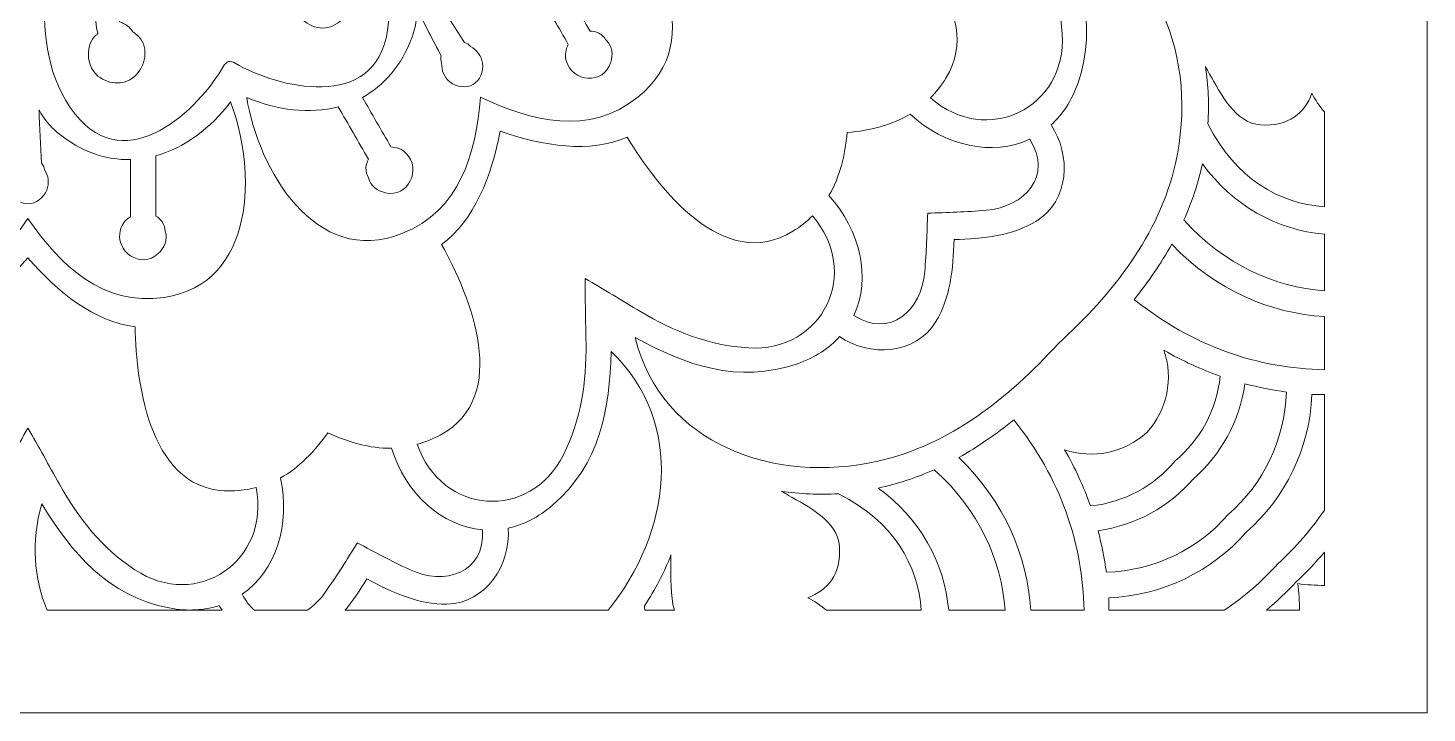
# Model space of a CAD drawing. Extents: x -175 to 692, y -400 to 112.
# Drawn here: x 610.4 to 692.2, y -195.1 to -155.1 of the extents above; entities that cross this region are included whole.
import ezdxf

# ---------------------------------------------------------------- set-up
doc = ezdxf.new("R2010")
doc.units = 0
doc.header["$MEASUREMENT"] = 0
doc.layers.add('Layer 1', color=7, linetype='Continuous', lineweight=0)

msp = doc.modelspace()

# ---------------------------------------------------------------- linework, layer by layer
at = {"layer": 'Layer 1'}
for points, knots in [([(686.0803833007812, -31.52850341796875), (686.0803833007812, -31.52850341796875), (683.049072265625, -31.52850341796875), (683.049072265625, -31.52850341796875), (683.049072265625, -31.52850341796875), (672.7584228515625, -31.52850341796875), (672.7584228515625, -31.52850341796875), (672.7584228515625, -31.52850341796875), (671.214111328125, -31.52850341796875), (671.214111328125, -31.52850341796875), (671.214111328125, -31.52850341796875), (668.0443725585938, -31.52850341796875), (668.0443725585938, -31.52850341796875), (668.0443725585938, -31.52850341796875), (666.4085693359375, -31.52850341796875), (666.4085693359375, -31.52850341796875), (666.4085693359375, -31.52850341796875), (662.9141235351562, -31.52850341796875), (662.9141235351562, -31.52850341796875), (662.9141235351562, -31.52850341796875), (660.7147827148438, -31.52850341796875), (660.7147827148438, -31.52850341796875), (660.7147827148438, -31.52850341796875), (648.3986206054688, -31.52850341796875), (648.3986206054688, -31.52850341796875), (648.3986206054688, -31.52850341796875), (646.5077514648438, -31.52850341796875), (646.5077514648438, -31.52850341796875), (646.5077514648438, -31.52850341796875), (643.0686645507812, -31.52850341796875), (643.0686645507812, -31.52850341796875), (643.0686645507812, -31.52850341796875), (641.4661254882812, -31.52850341796875), (641.4661254882812, -31.52850341796875), (641.4661254882812, -31.52850341796875), (638.6307983398438, -31.52850341796875), (638.6307983398438, -31.52850341796875), (638.6307983398438, -31.52850341796875), (634.322021484375, -31.52850341796875), (634.322021484375, -31.52850341796875), (634.322021484375, -31.52850341796875), (617.1672973632812, -31.52850341796875), (617.1672973632812, -31.52850341796875), (617.1672973632812, -31.52850341796875), (614.3284301757812, -31.52850341796875), (614.3284301757812, -31.52850341796875), (614.3284301757812, -31.52850341796875), (614.1973266601562, -31.52850341796875), (614.1973266601562, -31.52850341796875), (614.1973266601562, -31.52850341796875), (606.5673828125, -31.52850341796875), (606.5673828125, -31.52850341796875), (606.5673828125, -31.52850341796875), (606.436279296875, -31.52850341796875), (606.436279296875, -31.52850341796875), (606.436279296875, -31.52850341796875), (603.597412109375, -31.52850341796875), (603.597412109375, -31.52850341796875), (603.597412109375, -31.52850341796875), (586.4426879882812, -31.52850341796875), (586.4426879882812, -31.52850341796875), (586.4426879882812, -31.52850341796875), (582.1339111328125, -31.52850341796875), (582.1339111328125, -31.52850341796875), (582.1339111328125, -31.52850341796875), (579.2985839843749, -31.52850341796875), (579.2985839843749, -31.52850341796875), (579.2985839843749, -31.52850341796875), (577.696044921875, -31.52850341796875), (577.696044921875, -31.52850341796875), (577.696044921875, -31.52850341796875), (574.2569580078124, -31.52850341796875), (574.2569580078124, -31.52850341796875), (574.2569580078124, -31.52850341796875), (572.3829345703125, -31.52850341796875), (572.3829345703125, -31.52850341796875), (572.3829345703125, -31.52850341796875), (560.048583984375, -31.52850341796875), (560.048583984375, -31.52850341796875), (560.048583984375, -31.52850341796875), (557.8505859375, -31.52850341796875), (557.8505859375, -31.52850341796875), (557.8505859375, -31.52850341796875), (554.3561401367188, -31.52850341796875), (554.3561401367188, -31.52850341796875), (554.3561401367188, -31.52850341796875), (552.7203369140624, -31.52850341796875), (552.7203369140624, -31.52850341796875), (552.7203369140624, -31.52850341796875), (549.5505981445312, -31.52850341796875), (549.5505981445312, -31.52850341796875), (549.5505981445312, -31.52850341796875), (548.0062866210938, -31.52850341796875), (548.0062866210938, -31.52850341796875), (548.0062866210938, -31.52850341796875), (537.7047729492188, -31.52850341796875), (537.7047729492188, -31.52850341796875), (537.7047729492188, -31.52850341796875), (534.684326171875, -31.52850341796875), (534.684326171875, -31.52850341796875), (534.684326171875, -31.52850341796875), (528.5873413085938, -31.52850341796875), (528.5873413085938, -31.52850341796875), (528.5873413085938, -31.52850341796875), (528.5873413085938, -37.62548828125), (528.5873413085938, -37.62548828125), (528.5873413085938, -37.62548828125), (528.5873413085938, -40.65679931640625), (528.5873413085938, -40.65679931640625), (528.5873413085938, -40.65679931640625), (528.5873413085938, -50.94744873046875), (528.5873413085938, -50.94744873046875), (528.5873413085938, -50.94744873046875), (528.5873413085938, -52.49176025390625), (528.5873413085938, -52.49176025390625), (528.5873413085938, -52.49176025390625), (528.5873413085938, -55.6614990234375), (528.5873413085938, -55.6614990234375), (528.5873413085938, -55.6614990234375), (528.5873413085938, -57.2821044921875), (528.5873413085938, -57.2821044921875), (528.5873413085938, -57.2821044921875), (528.5873413085938, -60.7916259765625), (528.5873413085938, -60.7916259765625), (528.5873413085938, -60.7916259765625), (528.5873413085938, -62.9910888671875), (528.5873413085938, -62.9910888671875), (528.5873413085938, -62.9910888671875), (528.5873413085938, -75.3072509765625), (528.5873413085938, -75.3072509765625), (528.5873413085938, -75.3072509765625), (528.5873413085938, -77.1981201171875), (528.5873413085938, -77.1981201171875), (528.5873413085938, -77.1981201171875), (528.5873413085938, -80.63720703125), (528.5873413085938, -80.63720703125), (528.5873413085938, -80.63720703125), (528.5873413085938, -82.23962402343749), (528.5873413085938, -82.23962402343749), (528.5873413085938, -82.23962402343749), (528.5873413085938, -85.07409667968749), (528.5873413085938, -85.07409667968749), (528.5873413085938, -85.07409667968749), (528.5873413085938, -89.3798828125), (528.5873413085938, -89.3798828125), (528.5873413085938, -89.3798828125), (528.5873413085938, -106.53857421875), (528.5873413085938, -106.53857421875), (528.5873413085938, -106.53857421875), (528.5873413085938, -109.3773803710937), (528.5873413085938, -109.3773803710937), (528.5873413085938, -109.3773803710937), (528.5873413085938, -109.5084838867187), (528.5873413085938, -109.5084838867187), (528.5873413085938, -109.5084838867187), (528.5873413085938, -117.1385498046875), (528.5873413085938, -117.1385498046875), (528.5873413085938, -117.1385498046875), (528.5873413085938, -117.2696533203125), (528.5873413085938, -117.2696533203125), (528.5873413085938, -117.2696533203125), (528.5873413085938, -120.1083984375), (528.5873413085938, -120.1083984375), (528.5873413085938, -120.1083984375), (528.5873413085938, -137.26318359375), (528.5873413085938, -137.26318359375), (528.5873413085938, -137.26318359375), (528.5873413085938, -141.5729370117187), (528.5873413085938, -141.5729370117187), (528.5873413085938, -141.5729370117187), (528.5873413085938, -144.4073486328125), (528.5873413085938, -144.4073486328125), (528.5873413085938, -144.4073486328125), (528.5873413085938, -146.0098266601562), (528.5873413085938, -146.0098266601562), (528.5873413085938, -146.0098266601562), (528.5873413085938, -149.4489135742187), (528.5873413085938, -149.4489135742187), (528.5873413085938, -149.4489135742187), (528.5873413085938, -151.3228759765625), (528.5873413085938, -151.3228759765625), (528.5873413085938, -151.3228759765625), (528.5873413085938, -163.6572875976562), (528.5873413085938, -163.6572875976562), (528.5873413085938, -163.6572875976562), (528.5873413085938, -165.8553466796875), (528.5873413085938, -165.8553466796875), (528.5873413085938, -165.8553466796875), (528.5873413085938, -169.3497314453125), (528.5873413085938, -169.3497314453125), (528.5873413085938, -169.3497314453125), (528.5873413085938, -170.9833374023437), (528.5873413085938, -170.9833374023437), (528.5873413085938, -170.9833374023437), (528.5873413085938, -174.1552124023437), (528.5873413085938, -174.1552124023437), (528.5873413085938, -174.1552124023437), (528.5873413085938, -175.6995239257812), (528.5873413085938, -175.6995239257812), (528.5873413085938, -175.6995239257812), (528.5873413085938, -185.990234375), (528.5873413085938, -185.990234375), (528.5873413085938, -185.990234375), (528.5873413085938, -189.021484375), (528.5873413085938, -189.021484375), (528.5873413085938, -189.021484375), (528.5873413085938, -195.1185302734375), (528.5873413085938, -195.1185302734375), (528.5873413085938, -195.1185302734375), (534.684326171875, -195.1185302734375), (534.684326171875, -195.1185302734375), (534.684326171875, -195.1185302734375), (537.7156372070312, -195.1185302734375), (537.7156372070312, -195.1185302734375), (537.7156372070312, -195.1185302734375), (548.0062866210938, -195.1185302734375), (548.0062866210938, -195.1185302734375), (548.0062866210938, -195.1185302734375), (549.5505981445312, -195.1185302734375), (549.5505981445312, -195.1185302734375), (549.5505981445312, -195.1185302734375), (552.7203369140624, -195.1185302734375), (552.7203369140624, -195.1185302734375), (552.7203369140624, -195.1185302734375), (554.3409423828125, -195.1185302734375), (554.3409423828125, -195.1185302734375), (554.3409423828125, -195.1185302734375), (557.8505859375, -195.1185302734375), (557.8505859375, -195.1185302734375), (557.8505859375, -195.1185302734375), (560.0486450195312, -195.1185302734375), (560.0486450195312, -195.1185302734375), (560.0486450195312, -195.1185302734375), (572.3660888671875, -195.1185302734375), (572.3660888671875, -195.1185302734375), (572.3660888671875, -195.1185302734375), (574.2569580078124, -195.1185302734375), (574.2569580078124, -195.1185302734375), (574.2569580078124, -195.1185302734375), (577.696044921875, -195.1185302734375), (577.696044921875, -195.1185302734375), (577.696044921875, -195.1185302734375), (579.3232421875, -195.1185302734375), (579.3232421875, -195.1185302734375), (579.3232421875, -195.1185302734375), (582.1339111328125, -195.1185302734375), (582.1339111328125, -195.1185302734375), (582.1339111328125, -195.1185302734375), (586.4426879882812, -195.1185302734375), (586.4426879882812, -195.1185302734375), (586.4426879882812, -195.1185302734375), (603.597412109375, -195.1185302734375), (603.597412109375, -195.1185302734375), (603.597412109375, -195.1185302734375), (606.4361572265625, -195.1185302734375), (606.4361572265625, -195.1185302734375), (606.4361572265625, -195.1185302734375), (606.5673217773438, -195.1185302734375), (606.5673217773438, -195.1185302734375), (606.5673217773438, -195.1185302734375), (614.1973876953125, -195.1185302734375), (614.1973876953125, -195.1185302734375), (614.1973876953125, -195.1185302734375), (614.3285522460938, -195.1185302734375), (614.3285522460938, -195.1185302734375), (614.3285522460938, -195.1185302734375), (617.1672973632812, -195.1185302734375), (617.1672973632812, -195.1185302734375), (617.1672973632812, -195.1185302734375), (634.322021484375, -195.1185302734375), (634.322021484375, -195.1185302734375), (634.322021484375, -195.1185302734375), (638.6307983398438, -195.1185302734375), (638.6307983398438, -195.1185302734375), (638.6307983398438, -195.1185302734375), (641.4661254882812, -195.1185302734375), (641.4661254882812, -195.1185302734375), (641.4661254882812, -195.1185302734375), (643.0686645507812, -195.1185302734375), (643.0686645507812, -195.1185302734375), (643.0686645507812, -195.1185302734375), (646.5077514648438, -195.1185302734375), (646.5077514648438, -195.1185302734375), (646.5077514648438, -195.1185302734375), (648.3986206054688, -195.1185302734375), (648.3986206054688, -195.1185302734375), (648.3986206054688, -195.1185302734375), (660.716064453125, -195.1185302734375), (660.716064453125, -195.1185302734375), (660.716064453125, -195.1185302734375), (662.9141235351562, -195.1185302734375), (662.9141235351562, -195.1185302734375), (662.9141235351562, -195.1185302734375), (666.4085693359375, -195.1185302734375), (666.4085693359375, -195.1185302734375), (666.4085693359375, -195.1185302734375), (668.042236328125, -195.1185302734375), (668.042236328125, -195.1185302734375), (668.042236328125, -195.1185302734375), (671.214111328125, -195.1185302734375), (671.214111328125, -195.1185302734375), (671.214111328125, -195.1185302734375), (672.7584228515625, -195.1185302734375), (672.7584228515625, -195.1185302734375), (672.7584228515625, -195.1185302734375), (683.0599365234375, -195.1185302734375), (683.0599365234375, -195.1185302734375), (683.0599365234375, -195.1185302734375), (686.0803833007812, -195.1185302734375), (686.0803833007812, -195.1185302734375), (686.0803833007812, -195.1185302734375), (692.1773681640624, -195.1185302734375), (692.1773681640624, -195.1185302734375), (692.1773681640624, -195.1185302734375), (692.1773681640624, -189.021484375), (692.1773681640624, -189.021484375), (692.1773681640624, -189.021484375), (692.1773681640624, -185.990234375), (692.1773681640624, -185.990234375), (692.1773681640624, -185.990234375), (692.1773681640624, -175.6995239257812), (692.1773681640624, -175.6995239257812), (692.1773681640624, -175.6995239257812), (692.1773681640624, -174.1552124023437), (692.1773681640624, -174.1552124023437), (692.1773681640624, -174.1552124023437), (692.1773681640624, -170.9855346679687), (692.1773681640624, -170.9855346679687), (692.1773681640624, -170.9855346679687), (692.1773681640624, -169.3497314453125), (692.1773681640624, -169.3497314453125), (692.1773681640624, -169.3497314453125), (692.1773681640624, -165.8553466796875), (692.1773681640624, -165.8553466796875), (692.1773681640624, -165.8553466796875), (692.1773681640624, -163.6559448242187), (692.1773681640624, -163.6559448242187), (692.1773681640624, -163.6559448242187), (692.1773681640624, -151.3397827148437), (692.1773681640624, -151.3397827148437), (692.1773681640624, -151.3397827148437), (692.1773681640624, -149.4489135742187), (692.1773681640624, -149.4489135742187), (692.1773681640624, -149.4489135742187), (692.1773681640624, -146.0098266601562), (692.1773681640624, -146.0098266601562), (692.1773681640624, -146.0098266601562), (692.1773681640624, -144.4073486328125), (692.1773681640624, -144.4073486328125), (692.1773681640624, -144.4073486328125), (692.1773681640624, -141.5729370117187), (692.1773681640624, -141.5729370117187), (692.1773681640624, -141.5729370117187), (692.1773681640624, -137.2671508789062), (692.1773681640624, -137.2671508789062), (692.1773681640624, -137.2671508789062), (692.1773681640624, -120.1083984375), (692.1773681640624, -120.1083984375), (692.1773681640624, -120.1083984375), (692.1773681640624, -117.2696533203125), (692.1773681640624, -117.2696533203125), (692.1773681640624, -117.2696533203125), (692.1773681640624, -117.1385498046875), (692.1773681640624, -117.1385498046875), (692.1773681640624, -117.1385498046875), (692.1773681640624, -109.5084838867187), (692.1773681640624, -109.5084838867187), (692.1773681640624, -109.5084838867187), (692.1773681640624, -109.3773803710937), (692.1773681640624, -109.3773803710937), (692.1773681640624, -109.3773803710937), (692.1773681640624, -106.53857421875), (692.1773681640624, -106.53857421875), (692.1773681640624, -106.53857421875), (692.1773681640624, -89.38385009765625), (692.1773681640624, -89.38385009765625), (692.1773681640624, -89.38385009765625), (692.1773681640624, -85.07409667968749), (692.1773681640624, -85.07409667968749), (692.1773681640624, -85.07409667968749), (692.1773681640624, -82.23962402343749), (692.1773681640624, -82.23962402343749), (692.1773681640624, -82.23962402343749), (692.1773681640624, -80.63720703125), (692.1773681640624, -80.63720703125), (692.1773681640624, -80.63720703125), (692.1773681640624, -77.1981201171875), (692.1773681640624, -77.1981201171875), (692.1773681640624, -77.1981201171875), (692.1773681640624, -75.3240966796875), (692.1773681640624, -75.3240966796875), (692.1773681640624, -75.3240966796875), (692.1773681640624, -62.98974609375), (692.1773681640624, -62.98974609375), (692.1773681640624, -62.98974609375), (692.1773681640624, -60.7916259765625), (692.1773681640624, -60.7916259765625), (692.1773681640624, -60.7916259765625), (692.1773681640624, -57.29730224609375), (692.1773681640624, -57.29730224609375), (692.1773681640624, -57.29730224609375), (692.1773681640624, -55.6614990234375), (692.1773681640624, -55.6614990234375), (692.1773681640624, -55.6614990234375), (692.1773681640624, -52.49176025390625), (692.1773681640624, -52.49176025390625), (692.1773681640624, -52.49176025390625), (692.1773681640624, -50.94744873046875), (692.1773681640624, -50.94744873046875), (692.1773681640624, -50.94744873046875), (692.1773681640624, -40.65679931640625), (692.1773681640624, -40.65679931640625), (692.1773681640624, -40.65679931640625), (692.1773681640624, -37.62548828125), (692.1773681640624, -37.62548828125), (692.1773681640624, -37.62548828125), (692.1773681640624, -31.52850341796875), (692.1773681640624, -31.52850341796875), (692.1773681640624, -31.52850341796875), (686.0803833007812, -31.52850341796875), (686.0803833007812, -31.52850341796875)], [0, 0, 0, 0, 1, 1, 1, 2, 2, 2, 3, 3, 3, 4, 4, 4, 5, 5, 5, 6, 6, 6, 7, 7, 7, 8, 8, 8, 9, 9, 9, 10, 10, 10, 11, 11, 11, 12, 12, 12, 13, 13, 13, 14, 14, 14, 15, 15, 15, 16, 16, 16, 17, 17, 17, 18, 18, 18, 19, 19, 19, 20, 20, 20, 21, 21, 21, 22, 22, 22, 23, 23, 23, 24, 24, 24, 25, 25, 25, 26, 26, 26, 27, 27, 27, 28, 28, 28, 29, 29, 29, 30, 30, 30, 31, 31, 31, 32, 32, 32, 33, 33, 33, 34, 34, 34, 35, 35, 35, 36, 36, 36, 37, 37, 37, 38, 38, 38, 39, 39, 39, 40, 40, 40, 41, 41, 41, 42, 42, 42, 43, 43, 43, 44, 44, 44, 45, 45, 45, 46, 46, 46, 47, 47, 47, 48, 48, 48, 49, 49, 49, 50, 50, 50, 51, 51, 51, 52, 52, 52, 53, 53, 53, 54, 54, 54, 55, 55, 55, 56, 56, 56, 57, 57, 57, 58, 58, 58, 59, 59, 59, 60, 60, 60, 61, 61, 61, 62, 62, 62, 63, 63, 63, 64, 64, 64, 65, 65, 65, 66, 66, 66, 67, 67, 67, 68, 68, 68, 69, 69, 69, 70, 70, 70, 71, 71, 71, 72, 72, 72, 73, 73, 73, 74, 74, 74, 75, 75, 75, 76, 76, 76, 77, 77, 77, 78, 78, 78, 79, 79, 79, 80, 80, 80, 81, 81, 81, 82, 82, 82, 83, 83, 83, 84, 84, 84, 85, 85, 85, 86, 86, 86, 87, 87, 87, 88, 88, 88, 89, 89, 89, 90, 90, 90, 91, 91, 91, 92, 92, 92, 93, 93, 93, 94, 94, 94, 95, 95, 95, 96, 96, 96, 97, 97, 97, 98, 98, 98, 99, 99, 99, 100, 100, 100, 101, 101, 101, 102, 102, 102, 103, 103, 103, 104, 104, 104, 105, 105, 105, 106, 106, 106, 107, 107, 107, 108, 108, 108, 109, 109, 109, 110, 110, 110, 111, 111, 111, 112, 112, 112, 113, 113, 113, 114, 114, 114, 115, 115, 115, 116, 116, 116, 117, 117, 117, 118, 118, 118, 119, 119, 119, 120, 120, 120, 121, 121, 121, 122, 122, 122, 123, 123, 123, 124, 124, 124, 125, 125, 125, 126, 126, 126, 127, 127, 127, 128, 128, 128, 129, 129, 129, 130, 130, 130, 131, 131, 131, 132, 132, 132, 133, 133, 133, 134, 134, 134, 135, 135, 135, 136, 136, 136, 137, 137, 137, 138, 138, 138, 139, 139, 139, 140, 140, 140, 140]), ([(668.7328491210938, -149.1351318359375), (669.9033203125, -151.1019897460937), (670.70947265625, -153.1417236328125), (670.8502807617188, -155.4436645507812), (671.112548828125, -159.8145141601562), (666.426025390625, -162.0533447265625), (663.1431274414062, -159.1880493164062), (663.463623046875, -158.8577880859375), (663.76953125, -158.4887084960937), (664.0415039062499, -158.0418701171875), (666.5134887695312, -153.9964599609375), (661.5307617187499, -150.1647338867187), (658.5439453124999, -148.3629760742187), (659.4957885742188, -146.1775512695312), (659.0684814453124, -143.4481811523437), (658.1943359374999, -140.9276733398437), (660.81201171875, -140.427490234375), (663.3955688476562, -139.4270629882812), (664.8088989257812, -137.5087280273437), (667.8587646484374, -139.1939086914062), (673.6670532226562, -141.597900390625), (675.9398803710938, -137.4310302734375), (676.1875610351562, -136.9745483398437), (676.3527221679688, -136.5277099609375), (676.47900390625, -136.0809326171875), (680.6021118164062, -137.494140625), (681.005126953125, -142.6712036132812), (677.0957641601562, -144.6282958984375), (675.0317993164062, -145.6578979492187), (672.86083984375, -145.9832763671875), (670.568603515625, -145.9492797851562), (669.3010864257812, -145.9298706054687), (668.048095703125, -145.8909912109375), (666.7999877929688, -145.8958740234375), (667.421630859375, -146.9788818359375), (668.0821533203125, -148.0473022460937), (668.7328491210938, -149.1351318359375)], [0, 0, 0, 0, 1, 1, 1, 2, 2, 2, 3, 3, 3, 4, 4, 4, 5, 5, 5, 6, 6, 6, 7, 7, 7, 8, 8, 8, 9, 9, 9, 10, 10, 10, 11, 11, 11, 12, 12, 12, 12]), ([(622.489501953125, -157.1580200195312), (622.353515625, -157.075439453125), (622.2273559570312, -157.0560302734375), (622.1009521484375, -157.0609130859375), (621.9892578125, -157.1192016601562), (621.8873291015625, -157.2017211914062), (621.8096313476562, -157.3377075195312), (620.4400634765625, -159.785400390625), (616.1517944335938, -163.9570922851562), (613.1505126953125, -160.144775390625), (611.4653320312499, -158.0030517578125), (611.3488159179688, -155.681640625), (611.3050537109375, -153.1271362304687), (611.246826171875, -149.47509765625), (611.18359375, -145.8181762695312), (611.1254272460938, -142.1661376953125), (611.912109375, -142.1806640625), (612.6940307617188, -142.1563720703125), (613.4662475585938, -142.0786743164062), (613.670166015625, -144.6234741210937), (613.8741455078124, -147.1682739257812), (614.0733032226562, -149.7081909179687), (614.2141723632812, -151.4808349609375), (614.0975341796875, -153.6030883789062), (614.4569702148438, -155.4339599609375), (614.4375610351562, -155.458251953125), (614.4180908203125, -155.4777221679687), (614.398681640625, -155.5068359375), (614.306396484375, -155.5602416992187), (614.2189331054688, -155.642822265625), (614.1461181640624, -155.7593994140625), (613.7527465820312, -156.4052734375), (613.8499145507812, -157.4154052734375), (614.471435546875, -157.9107666015625), (615.1368408203125, -158.4401245117187), (616.113037109375, -158.4984130859375), (616.7249145507812, -157.8185424804687), (617.2979736328125, -157.1871948242187), (617.468017578125, -156.1235961914062), (616.744384765625, -155.5068359375), (616.6763305664062, -155.4436645507812), (616.5986328125, -155.3854370117187), (616.52099609375, -155.33203125), (616.4529418945312, -155.23974609375), (616.3848876953125, -155.1474609375), (616.2926635742188, -155.0648803710937), (616.0984497070312, -154.88037109375), (615.908935546875, -154.7880859375), (615.7244873046875, -154.7492065429687), (615.7682495117188, -153.8944702148437), (615.831298828125, -153.0252075195312), (615.7682495117188, -152.1995849609375), (615.6711425781249, -150.956298828125), (615.5690307617188, -149.7081909179687), (615.4719238281249, -148.4649658203125), (615.2971801757812, -146.2649536132812), (615.1222534179688, -144.0601196289062), (614.9473876953124, -141.8601684570312), (615.6467895507812, -141.72900390625), (616.3461303710938, -141.55419921875), (617.0357055664062, -141.3405151367187), (617.8953247070312, -144.2203979492187), (618.6334838867188, -147.12939453125), (619.2357177734375, -150.0724487304687), (619.255126953125, -150.1647338867187), (619.2940063476562, -150.237548828125), (619.3376464843749, -150.3055419921875), (619.2405395507812, -150.4852294921875), (619.20654296875, -150.7037963867187), (619.255126953125, -150.8834838867187), (619.2600097656249, -150.8980712890625), (619.2697143554688, -150.9077758789062), (619.2745971679688, -150.91748046875), (619.2648315429688, -151.0097045898437), (619.2648315429688, -151.1019897460937), (619.2697143554688, -151.1942749023437), (619.0559692382812, -151.8353271484375), (619.0802612304688, -152.5977783203125), (619.619384765625, -153.0592041015625), (620.056396484375, -153.43798828125), (620.610107421875, -153.5593872070312), (621.1249389648438, -153.4234008789062), (621.6444702148438, -153.2825317382812), (622.0621948242188, -152.89892578125), (622.2515258789062, -152.35498046875), (622.484619140625, -151.684814453125), (622.125244140625, -151.0145874023437), (621.6203002929688, -150.5629272460937), (621.5814208984375, -150.4804077148437), (621.5327758789062, -150.4026489257812), (621.4794311523438, -150.3250122070312), (621.4794311523438, -150.3250122070312), (621.4794311523438, -150.2909545898437), (621.4794311523438, -150.2909545898437), (621.4308471679688, -150.1064453125), (621.2899780273438, -149.9315795898437), (621.115234375, -149.8247680664062), (621.1199340820312, -149.7470703125), (621.1199340820312, -149.6644897460937), (621.0860595703125, -149.5770874023437), (620.1390380859375, -146.721435546875), (619.3230590820312, -143.8367309570312), (618.6286621093749, -140.9131469726562), (619.3328247070312, -140.7528686523437), (620.0225219726562, -140.55859375), (620.697509765625, -140.3206176757812), (621.6444702148438, -142.3118286132812), (622.5963134765625, -144.3078002929687), (623.54345703125, -146.3038330078125), (624.0824584960938, -147.4305419921875), (624.62158203125, -148.5571899414062), (625.1557006835938, -149.6838989257812), (625.5101928710938, -150.4318237304687), (626.005615234375, -151.1553955078125), (626.4718017578124, -151.8693237304687), (626.3310546875, -151.99072265625), (626.2096557617188, -152.17041015625), (626.1318359375, -152.4277954101562), (626.0930786132812, -152.5540771484375), (626.0736694335938, -152.6754760742187), (626.0639038085938, -152.7969360351562), (626.0250244140625, -152.8746337890625), (625.9911499023438, -152.9523315429687), (625.9619750976562, -153.0348510742187), (625.646240234375, -153.933349609375), (626.3213500976562, -154.7686157226562), (627.13720703125, -155.0308837890625), (628.0065307617188, -155.3125610351562), (628.8223876953125, -154.7734985351562), (629.1381225585938, -153.9818725585937), (629.4245605468749, -153.2437133789062), (629.0021362304688, -152.3209838867187), (628.3367309570312, -151.9567260742187), (628.2201538085938, -151.8887329101562), (628.1036376953125, -151.864501953125), (627.9919433593749, -151.864501953125), (627.9676513671875, -151.8499145507812), (627.9384765625, -151.8402099609375), (627.909423828125, -151.8305053710937), (627.3071899414062, -150.062744140625), (626.1416015625, -148.2852783203125), (625.3790893554688, -146.6826171875), (624.2816162109375, -144.3757934570312), (623.1839599609375, -142.0738525390625), (622.0864868164062, -139.7670288085937), (622.8004150390624, -139.4513549804687), (623.489990234375, -139.0822143554687), (624.1602172851562, -138.67431640625), (625.9328002929688, -141.869873046875), (627.710205078125, -145.060546875), (629.4829101562499, -148.256103515625), (630.7261962890625, -150.4852294921875), (631.7848510742188, -152.5589599609375), (631.3963012695312, -155.2591552734375), (630.7019042968749, -160.057373046875), (624.9031372070312, -158.5906982421875), (622.489501953125, -157.1580200195312)], [0, 0, 0, 0, 1, 1, 1, 2, 2, 2, 3, 3, 3, 4, 4, 4, 5, 5, 5, 6, 6, 6, 7, 7, 7, 8, 8, 8, 9, 9, 9, 10, 10, 10, 11, 11, 11, 12, 12, 12, 13, 13, 13, 14, 14, 14, 15, 15, 15, 16, 16, 16, 17, 17, 17, 18, 18, 18, 19, 19, 19, 20, 20, 20, 21, 21, 21, 22, 22, 22, 23, 23, 23, 24, 24, 24, 25, 25, 25, 26, 26, 26, 27, 27, 27, 28, 28, 28, 29, 29, 29, 30, 30, 30, 31, 31, 31, 32, 32, 32, 33, 33, 33, 34, 34, 34, 35, 35, 35, 36, 36, 36, 37, 37, 37, 38, 38, 38, 39, 39, 39, 40, 40, 40, 41, 41, 41, 42, 42, 42, 43, 43, 43, 44, 44, 44, 45, 45, 45, 46, 46, 46, 47, 47, 47, 48, 48, 48, 49, 49, 49, 50, 50, 50, 51, 51, 51, 52, 52, 52, 52]), ([(628.5260620117188, -159.7125244140625), (629.1138305664062, -160.732421875), (629.6965332031249, -161.7473754882812), (630.2841796875, -162.7623901367187), (630.2113647460938, -162.9129638671875), (630.1530151367188, -163.0732421875), (630.143310546875, -163.2626342773437), (630.1336059570312, -163.4860229492187), (630.19677734375, -163.6802978515625), (630.2890014648438, -163.8599853515625), (630.420166015625, -164.3407592773437), (630.8184204101562, -164.6273193359375), (631.2651977539062, -164.729248046875), (632.6201782226562, -165.0352172851562), (633.4262695312499, -163.34521484375), (632.4793090820312, -162.4078979492187), (632.2316284179688, -162.1650390625), (631.9208374023438, -162.0630493164062), (631.6002807617188, -162.0484619140625), (631.0466918945312, -161.08203125), (630.4880981445312, -160.1204833984375), (629.9345092773438, -159.158935546875), (631.1729125976562, -158.47900390625), (632.2024536132812, -157.3377075195312), (632.8386840820312, -155.642822265625), (633.0377807617188, -155.1134643554687), (633.1155395507812, -154.554931640625), (633.1155395507812, -153.9867553710937), (633.5866088867188, -154.8997802734375), (634.0625, -155.817626953125), (634.5384521484374, -156.7306518554687), (634.5043945312499, -156.8666381835937), (634.51416015625, -157.0123291015625), (634.5676269531249, -157.1629028320312), (634.5530395507812, -157.57568359375), (634.7180786132812, -157.9933471679687), (635.0532836914062, -158.2555541992187), (635.4612426757812, -158.5761108398437), (635.9856567382812, -158.6198120117187), (636.4130859374999, -158.4061279296875), (636.806396484375, -158.1439208984375), (637.0346069335938, -157.66796875), (636.9569702148438, -157.1531982421875), (636.8987426757812, -156.7355346679687), (636.6218872070312, -156.3809814453125), (636.2576293945312, -156.1915893554687), (636.1508178710938, -156.0701904296875), (636.0343017578125, -155.9876098632812), (635.8982543945312, -155.9439086914062), (635.33984375, -155.0794677734375), (634.7861328125, -154.2101440429687), (634.2324218749999, -153.3408203125), (634.7230224609375, -153.6273803710937), (635.2426147460938, -153.841064453125), (635.8060302734375, -153.933349609375), (637.5932006835938, -154.2295532226562), (639.0938720703124, -153.9041748046875), (640.3030395507812, -153.1708984375), (640.8567504882812, -154.1324462890625), (641.4151611328125, -155.098876953125), (641.9688720703125, -156.0604858398437), (641.8231811523438, -156.3421020507812), (641.7551879882812, -156.6675415039062), (641.8425903320312, -156.9977416992187), (642.1776733398438, -158.28955078125), (644.0474853515625, -158.435302734375), (644.460205078125, -157.1094360351562), (644.5961914062499, -156.6724243164062), (644.5476684570312, -156.181884765625), (644.1979370117188, -155.8322143554687), (644.0862426757812, -155.6622314453125), (643.9503784179688, -155.5068359375), (643.7511596679688, -155.4048461914062), (643.5811157226562, -155.3174438476562), (643.4160766601562, -155.2882690429687), (643.24609375, -155.283447265625), (642.658447265625, -154.2635498046875), (642.07568359375, -153.24853515625), (641.4880981445312, -152.2286987304687), (642.6925048828125, -151), (643.4403686523438, -149.251708984375), (643.6881103515625, -147.3236694335937), (646.9806518554688, -149.9995727539062), (650.3025512695312, -155.7642211914062), (646.03369140625, -159.154052734375), (643.1635742187499, -161.4268798828125), (639.8367919921875, -160.5623779296875), (636.8403930664062, -159.149169921875), (636.5635375976562, -162.4515991210937), (635.6505737304688, -165.7685546875), (632.2462158203125, -167.1138305664062), (627.1760864257812, -169.1195678710937), (623.844482421875, -163.3548583984375), (623.17431640625, -159.1685791015625), (624.9663696289062, -159.91650390625), (626.85546875, -160.139892578125), (628.5260620117188, -159.7125244140625)], [0, 0, 0, 0, 1, 1, 1, 2, 2, 2, 3, 3, 3, 4, 4, 4, 5, 5, 5, 6, 6, 6, 7, 7, 7, 8, 8, 8, 9, 9, 9, 10, 10, 10, 11, 11, 11, 12, 12, 12, 13, 13, 13, 14, 14, 14, 15, 15, 15, 16, 16, 16, 17, 17, 17, 18, 18, 18, 19, 19, 19, 20, 20, 20, 21, 21, 21, 22, 22, 22, 23, 23, 23, 24, 24, 24, 25, 25, 25, 26, 26, 26, 27, 27, 27, 28, 28, 28, 29, 29, 29, 30, 30, 30, 31, 31, 31, 32, 32, 32, 32]), ([(670.6074829101562, -173.5486450195312), (667.7033081054688, -176.7344970703125), (664.2794799804688, -179.458984375), (660.0737915039062, -180.4108276367187), (654.0516967773438, -181.7706298828125), (647.4324340820312, -179.4443969726562), (645.8783569335938, -173.189208984375), (648.8358764648438, -174.7918701171875), (651.8809204101562, -175.9185791015625), (655.363037109375, -174.7141723632812), (656.4168701171874, -174.3499145507812), (657.2278442382812, -173.7963256835937), (657.830078125, -173.1358032226562), (659.5638427734375, -174.32080078125), (662.2689819335938, -174.2188110351562), (663.463623046875, -172.2567749023437), (664.2940673828125, -170.89697265625), (664.4833984375, -169.1777954101562), (664.5222778320312, -167.4634399414062), (666.2366333007812, -167.4246215820312), (667.9558715820312, -167.2352294921875), (669.315673828125, -166.40478515625), (671.2777099609374, -165.2100830078125), (671.3796997070312, -162.5050048828125), (670.1946411132812, -160.771240234375), (670.8551635742188, -160.1690063476562), (671.4087524414062, -159.3580322265625), (671.7730102539062, -158.3041381835937), (672.9774780273438, -154.8220825195312), (671.8507690429688, -151.7770385742187), (670.2481079101562, -148.8194580078125), (676.5031738281249, -150.37353515625), (678.8294677734374, -156.992919921875), (677.4697265624999, -163.0149536132812), (676.5177612304688, -167.2206420898437), (673.7933349609375, -170.6444702148437), (670.6074829101562, -173.5486450195312)], [0, 0, 0, 0, 1, 1, 1, 2, 2, 2, 3, 3, 3, 4, 4, 4, 5, 5, 5, 6, 6, 6, 7, 7, 7, 8, 8, 8, 9, 9, 9, 10, 10, 10, 11, 11, 11, 12, 12, 12, 12]), ([(686.1773681640625, -165.548583984375), (683.5587158203125, -165.3727416992187), (680.9854125976562, -163.9280395507812), (679.3685913085938, -160.7032470703125), (679.4365234375, -159.5765380859375), (679.3928833007812, -158.4498291015625), (679.218017578125, -157.3619995117187), (679.300537109375, -157.5076904296875), (679.3831787109374, -157.6484985351562), (679.4656982421875, -157.7942504882812), (680.1067504882812, -158.9063720703125), (680.9517822265624, -160.6644287109375), (682.4476318359375, -160.7664184570312), (684.1036376953125, -160.8829345703125), (685.0020141601562, -160.0670776367187), (685.4489135742188, -158.9209594726562), (685.6470336914062, -159.3155517578125), (685.8972778320312, -159.673095703125), (686.1773681640625, -160.0084228515625), (686.1773681640625, -160.0084228515625), (686.1773681640625, -165.548583984375), (686.1773681640625, -165.548583984375)], [0, 0, 0, 0, 1, 1, 1, 2, 2, 2, 3, 3, 3, 4, 4, 4, 5, 5, 5, 6, 6, 6, 7, 7, 7, 7]), ([(598.537353515625, -159.421142578125), (599.717529296875, -160.9703369140625), (601.2424316406249, -162.1068115234375), (602.8985595703125, -162.568115234375), (602.8985595703125, -162.568115234375), (602.8985595703125, -166.0939331054687), (602.8985595703125, -166.0939331054687), (602.7576904296875, -166.1813354492187), (602.6265869140624, -166.2930908203125), (602.5245971679688, -166.448486328125), (602.4177856445312, -166.6184692382812), (602.3740234375, -166.7981567382812), (602.3546142578124, -166.9778442382812), (602.189453125, -167.48291015625), (602.4129028320312, -167.9588623046875), (602.7625732421874, -168.2842407226562), (603.7823486328124, -169.2263793945312), (605.3267822265625, -168.1627807617187), (604.9771728515625, -166.8806762695312), (604.884765625, -166.5504760742187), (604.666259765625, -166.2979125976562), (604.394287109375, -166.1279296875), (604.394287109375, -166.1279296875), (604.394287109375, -162.7915649414062), (604.394287109375, -162.7915649414062), (605.8076171875, -162.8255615234375), (607.2742309570312, -162.3544311523437), (608.6728515625, -161.2034912109375), (609.1148681640625, -160.8392333984375), (609.454833984375, -160.3875732421875), (609.7363891601562, -159.8922119140625), (609.6927490234374, -160.9266357421875), (609.6441650390625, -161.9562377929687), (609.5955200195312, -162.9906616210937), (609.4984130859375, -163.0974731445312), (609.4353637695312, -163.2286376953125), (609.4110717773438, -163.384033203125), (609.1876831054688, -163.7288208007812), (609.12451171875, -164.1755981445312), (609.2799072265624, -164.5689697265625), (609.47412109375, -165.0546264648437), (609.9064331054688, -165.3508911132812), (610.38232421875, -165.3800659179687), (610.8582763671875, -165.3508911132812), (611.2905883789062, -165.0546264648437), (611.4848022460938, -164.5689697265625), (611.6401977539062, -164.1755981445312), (611.5770263671874, -163.7288208007812), (611.3536376953125, -163.384033203125), (611.3293457031249, -163.2286376953125), (611.2662353515625, -163.0974731445312), (611.1691284179688, -162.9906616210937), (611.1205444335938, -161.9562377929687), (611.0719604492188, -160.9266357421875), (611.0283203125, -159.8922119140625), (611.3098754882812, -160.3875732421875), (611.6498413085938, -160.8392333984375), (612.0918579101562, -161.2034912109375), (613.4904785156249, -162.3544311523437), (614.9570922851562, -162.8255615234375), (616.3704223632812, -162.7915649414062), (616.3704223632812, -162.7915649414062), (616.3704223632812, -166.1279296875), (616.3704223632812, -166.1279296875), (616.0984497070312, -166.2979125976562), (615.8799438476562, -166.5504760742187), (615.7875366210938, -166.8806762695312), (615.4379272460938, -168.1627807617187), (616.9823608398438, -169.2263793945312), (618.0021362304688, -168.2842407226562), (618.351806640625, -167.9588623046875), (618.5752563476562, -167.48291015625), (618.4100952148438, -166.9778442382812), (618.3906860351562, -166.7981567382812), (618.346923828125, -166.6184692382812), (618.2401123046875, -166.448486328125), (618.1381225585938, -166.2930908203125), (618.0070190429688, -166.1813354492187), (617.8661499023438, -166.0939331054687), (617.8661499023438, -166.0939331054687), (617.8661499023438, -162.568115234375), (617.8661499023438, -162.568115234375), (619.5222778320312, -162.1068115234375), (621.047119140625, -160.9703369140625), (622.2273559570312, -159.421142578125), (623.7376708984375, -163.384033203125), (623.7327880859375, -170.042236328125), (618.3421630859375, -170.8387451171875), (614.7239990234375, -171.3729248046875), (612.2716064453125, -168.9592895507812), (610.38232421875, -166.2396240234375), (608.4931030273438, -168.9592895507812), (606.0407104492188, -171.3729248046875), (602.4225463867188, -170.8387451171875), (597.0319213867188, -170.042236328125), (597.0270385742188, -163.384033203125), (598.537353515625, -159.421142578125)], [0, 0, 0, 0, 1, 1, 1, 2, 2, 2, 3, 3, 3, 4, 4, 4, 5, 5, 5, 6, 6, 6, 7, 7, 7, 8, 8, 8, 9, 9, 9, 10, 10, 10, 11, 11, 11, 12, 12, 12, 13, 13, 13, 14, 14, 14, 15, 15, 15, 16, 16, 16, 17, 17, 17, 18, 18, 18, 19, 19, 19, 20, 20, 20, 21, 21, 21, 22, 22, 22, 23, 23, 23, 24, 24, 24, 25, 25, 25, 26, 26, 26, 27, 27, 27, 28, 28, 28, 29, 29, 29, 30, 30, 30, 31, 31, 31, 32, 32, 32, 32]), ([(657.19873046875, -164.8944091796875), (657.8592529296875, -163.7968139648437), (658.1458129882812, -162.5438842773437), (658.2769165039062, -161.2180786132812), (659.602783203125, -161.0869140625), (660.8556518554688, -160.7955322265625), (661.9531860351562, -160.139892578125), (663.9832763671875, -162.0145263671875), (666.780517578125, -162.61669921875), (668.9514770507812, -161.6065673828125), (670.3257446289062, -163.7337036132812), (668.6697387695312, -165.5597534179687), (666.3969726562499, -165.7539672851562), (665.265380859375, -165.8462524414062), (664.1240234375, -165.8899536132812), (662.9828491210938, -165.9239501953125), (662.9487915039062, -167.0652465820312), (662.9050903320312, -168.20654296875), (662.8128051757812, -169.3380737304687), (662.6185913085938, -171.6109008789062), (660.7925415039062, -173.2669677734375), (658.6653442382812, -171.892578125), (659.675537109375, -169.7217407226562), (659.0733642578125, -166.9243774414062), (657.19873046875, -164.8944091796875)], [0, 0, 0, 0, 1, 1, 1, 2, 2, 2, 3, 3, 3, 4, 4, 4, 5, 5, 5, 6, 6, 6, 7, 7, 7, 8, 8, 8, 8]), ([(643.0081176757812, -173.509765625), (643.0421142578125, -175.802001953125), (642.716796875, -177.972900390625), (641.6871337890625, -180.036865234375), (639.72998046875, -183.9463500976562), (634.5530395507812, -183.543212890625), (633.1397094726562, -179.4201049804687), (633.5866088867188, -179.2938232421875), (634.0333251953125, -179.1287231445312), (634.4899291992188, -178.8810424804687), (638.65673828125, -176.6082153320312), (636.2528076171875, -170.7998657226562), (634.5676269531249, -167.75), (636.4859008789062, -166.3367309570312), (637.486328125, -163.7531127929687), (637.986572265625, -161.135498046875), (640.507080078125, -162.0096435546875), (643.2363281249999, -162.43701171875), (645.4217529296875, -161.4851684570312), (647.2235107421875, -164.4718627929687), (651.0552978515625, -169.45458984375), (655.1007690429688, -166.982666015625), (655.5475463867188, -166.710693359375), (655.9166259765625, -166.40478515625), (656.2468261718749, -166.084228515625), (659.1122436523438, -169.3671875), (656.8733520507812, -174.0537109375), (652.5025634765625, -173.7914428710937), (650.2005615234375, -173.650634765625), (648.160888671875, -172.8444213867187), (646.1939697265624, -171.6740112304687), (645.1061401367188, -171.0232543945312), (644.0377197265624, -170.36279296875), (642.9547729492188, -169.7411499023437), (642.9498901367188, -170.9892578125), (642.9887695312499, -172.2422485351562), (643.0081176757812, -173.509765625)], [0, 0, 0, 0, 1, 1, 1, 2, 2, 2, 3, 3, 3, 4, 4, 4, 5, 5, 5, 6, 6, 6, 7, 7, 7, 8, 8, 8, 9, 9, 9, 10, 10, 10, 11, 11, 11, 12, 12, 12, 12]), ([(686.1773681640625, -170.4560546875), (683.2601928710938, -170.2387084960937), (680.3336791992188, -168.9425659179687), (677.9649658203124, -166.3125), (678.4313354492188, -165.2634887695312), (678.7955322265625, -164.1707763671875), (679.0430908203124, -163.0343627929687), (680.812744140625, -165.4765625), (683.3888549804688, -166.9016723632812), (686.1773681640625, -167.1528930664062), (686.1773681640625, -167.1528930664062), (686.1773681640625, -170.4560546875), (686.1773681640625, -170.4560546875)], [0, 0, 0, 0, 1, 1, 1, 2, 2, 2, 3, 3, 3, 4, 4, 4, 4]), ([(675.0559692382812, -170.9601440429687), (675.8816528320312, -169.9402465820312), (676.6245727539062, -168.8670043945312), (677.2510986328125, -167.7402954101562), (679.8414916992188, -170.4395751953125), (683.0127563476562, -171.7633056640625), (686.1773681640625, -171.9615478515625), (686.1773681640625, -171.9615478515625), (686.1773681640625, -175.06689453125), (686.1773681640625, -175.06689453125), (682.3482055664062, -174.9988403320312), (678.45166015625, -173.707275390625), (675.0559692382812, -170.9601440429687)], [0, 0, 0, 0, 1, 1, 1, 2, 2, 2, 3, 3, 3, 4, 4, 4, 4]), ([(597.0416259765625, -181.9454956054687), (597.4884033203125, -182.0571899414062), (597.95947265625, -182.1397705078125), (598.4840087890624, -182.1494140625), (603.2239379882812, -182.2708740234375), (604.0494995117188, -176.03515625), (604.1175537109374, -172.5530395507812), (606.4826049804688, -172.2859497070312), (608.6388549804688, -170.5473022460937), (610.38232421875, -168.5319213867187), (612.1258544921874, -170.5473022460937), (614.2821044921874, -172.2859497070312), (616.6471557617188, -172.5530395507812), (616.7152099609374, -176.03515625), (617.540771484375, -182.2708740234375), (622.2807006835938, -182.1494140625), (622.8052368164062, -182.1397705078125), (623.2763061523438, -182.0571899414062), (623.7230834960938, -181.9454956054687), (624.5583496093749, -186.2239990234375), (620.2797851562499, -189.1621704101562), (616.6276855468749, -186.74853515625), (614.7045898437499, -185.48095703125), (613.3399658203124, -183.7617797851562), (612.2229614257812, -181.7609252929687), (611.601318359375, -180.6536865234375), (611.0088500976562, -179.54638671875), (610.38232421875, -178.4730834960937), (609.755859375, -179.54638671875), (609.1633911132812, -180.6536865234375), (608.5417480468749, -181.7609252929687), (607.4247436523438, -183.7617797851562), (606.0601196289062, -185.48095703125), (604.1370239257812, -186.74853515625), (600.4849243164062, -189.1621704101562), (596.2063598632812, -186.2239990234375), (597.0416259765625, -181.9454956054687)], [0, 0, 0, 0, 1, 1, 1, 2, 2, 2, 3, 3, 3, 4, 4, 4, 5, 5, 5, 6, 6, 6, 7, 7, 7, 8, 8, 8, 9, 9, 9, 10, 10, 10, 11, 11, 11, 12, 12, 12, 12]), ([(628.9234008789062, -189.1185302734375), (629.3864135742188, -188.5494384765625), (629.8060913085938, -187.9225463867187), (630.19677734375, -187.2778930664062), (631.7022094726562, -188.1034545898437), (633.2854614257812, -188.7979736328125), (634.8783569335938, -188.7590942382812), (637.1803588867188, -188.7056884765625), (638.6179809570312, -186.4182739257812), (638.4576416015625, -184.3251342773437), (639.3317260742188, -184.130859375), (640.2156372070312, -183.7034912109375), (641.0557861328125, -182.9750366210937), (643.8433837890625, -180.5614013671875), (644.3873901367188, -177.3609619140625), (644.4796142578125, -173.9954223632812), (648.8637084960938, -178.218994140625), (647.944091796875, -184.6009521484375), (644.3035888671874, -189.1185302734375), (644.3035888671874, -189.1185302734375), (628.9234008789062, -189.1185302734375), (628.9234008789062, -189.1185302734375)], [0, 0, 0, 0, 1, 1, 1, 2, 2, 2, 3, 3, 3, 4, 4, 4, 5, 5, 5, 6, 6, 6, 7, 7, 7, 7]), ([(676.7994995117188, -173.9323120117187), (677.8678588867188, -174.544189453125), (678.9654541015624, -175.0541381835937), (680.0824584960938, -175.442626953125), (679.8785400390625, -177.428955078125), (678.9119873046875, -179.1724243164062), (677.4503173828125, -180.3914184570312), (676.2313232421875, -181.8532104492187), (674.48779296875, -182.8196411132812), (672.5014648437499, -183.0236206054687), (672.1129150390624, -181.9066162109375), (671.6030883789062, -180.8090209960937), (670.9911499023438, -179.7406616210937), (672.61328125, -180.303955078125), (674.4732055664062, -179.9300537109375), (675.7990112304688, -178.740234375), (676.9888305664062, -177.4143676757812), (677.3627929687499, -175.5543823242187), (676.7994995117188, -173.9323120117187)], [0, 0, 0, 0, 1, 1, 1, 2, 2, 2, 3, 3, 3, 4, 4, 4, 5, 5, 5, 6, 6, 6, 6]), ([(680.5681152343749, -183.5092163085937), (678.8002929687499, -185.5538330078125), (676.2361450195312, -186.792236328125), (673.4291381835938, -186.8991088867187), (673.3222656249999, -186.0880126953125), (673.1571044921874, -185.2769775390625), (672.9434814453124, -184.4708251953125), (675.1531982421875, -184.1551513671875), (677.1055297851562, -183.0673217773437), (678.5089721679688, -181.4500732421875), (680.1260986328125, -180.046630859375), (681.2140502929688, -178.0942993164062), (681.5296630859375, -175.8845825195312), (682.3358154296875, -176.0982666015625), (683.1469116210938, -176.2633666992187), (683.9579467773438, -176.3702392578125), (683.85107421875, -179.17724609375), (682.6126708984375, -181.7415161132812), (680.5681152343749, -183.5092163085937)], [0, 0, 0, 0, 1, 1, 1, 2, 2, 2, 3, 3, 3, 4, 4, 4, 5, 5, 5, 6, 6, 6, 6]), ([(686.1773681640625, -183.2683715820312), (685.4011840820312, -184.4088745117187), (684.4949951171875, -185.4595336914062), (683.4577026367188, -186.3988647460937), (682.5183715820312, -187.4361572265625), (681.4677124023438, -188.3423461914062), (680.3272094726562, -189.1185302734375), (680.3272094726562, -189.1185302734375), (673.5740356445312, -189.1185302734375), (673.5740356445312, -189.1185302734375), (673.5690917968749, -188.87548828125), (673.5790405273438, -188.6336059570312), (673.5651245117188, -188.3900146484375), (676.7508544921875, -188.2491455078125), (679.6016845703125, -186.8408203125), (681.6121826171874, -184.5534057617187), (683.8995971679688, -182.5427856445312), (685.3080444335938, -179.6920776367187), (685.4489135742188, -176.5062255859375), (685.6924438476562, -176.5201416015625), (685.9343261718749, -176.51025390625), (686.1773681640625, -176.5151977539062), (686.1773681640625, -176.5151977539062), (686.1773681640625, -183.2683715820312), (686.1773681640625, -183.2683715820312)], [0, 0, 0, 0, 1, 1, 1, 2, 2, 2, 3, 3, 3, 4, 4, 4, 5, 5, 5, 6, 6, 6, 7, 7, 7, 8, 8, 8, 8]), ([(669.0079956054688, -189.1185302734375), (668.809326171875, -185.95166015625), (667.497314453125, -182.7833862304687), (664.7991333007812, -180.1923217773437), (665.9259033203125, -179.5657958984375), (666.9991455078124, -178.82275390625), (668.0189208984375, -177.9971313476562), (670.7660522460938, -181.392822265625), (672.0576171874999, -185.2893676757812), (672.125732421875, -189.1185302734375), (672.125732421875, -189.1185302734375), (669.0079956054688, -189.1185302734375), (669.0079956054688, -189.1185302734375)], [0, 0, 0, 0, 1, 1, 1, 2, 2, 2, 3, 3, 3, 4, 4, 4, 4]), ([(626.712158203125, -189.1185302734375), (626.712158203125, -189.1185302734375), (623.6243896484374, -189.1185302734375), (623.6243896484374, -189.1185302734375), (623.357421875, -188.8862915039062), (623.1146850585938, -188.5811157226562), (622.9120483398438, -188.18603515625), (624.8740844726562, -186.8116455078125), (625.748291015625, -184.092041015625), (625.1412353515624, -181.391845703125), (626.2581176757812, -180.7702026367187), (627.13720703125, -179.8280639648437), (627.9142456054688, -178.7498779296875), (629.12353515625, -179.2987060546875), (630.3569946289062, -179.6726684570312), (631.63427734375, -179.6531982421875), (632.4598388671875, -182.2951049804687), (634.5773315429688, -184.2134399414062), (636.9617919921875, -184.4222412109375), (637.0880737304688, -186.9525146484375), (634.7423706054688, -187.7052612304687), (632.6784057617188, -186.7388305664062), (631.6488647460938, -186.253173828125), (630.6435546874999, -185.7189331054687), (629.6382446289062, -185.1798706054687), (629.0360107421875, -186.1511840820312), (628.428955078125, -187.1176147460937), (627.7782592773438, -188.050048828125), (627.4738159179688, -188.4873657226562), (627.1075439453125, -188.8471069335937), (626.712158203125, -189.1185302734375)], [0, 0, 0, 0, 1, 1, 1, 2, 2, 2, 3, 3, 3, 4, 4, 4, 5, 5, 5, 6, 6, 6, 7, 7, 7, 8, 8, 8, 9, 9, 9, 10, 10, 10, 10]), ([(664.2117309570312, -189.1185302734375), (663.9605102539062, -186.3300170898437), (662.535400390625, -183.75390625), (660.0931396484375, -181.9843139648437), (661.2296142578125, -181.7366333007812), (662.3223266601562, -181.3724365234375), (663.3712768554688, -180.9061889648437), (666.0013427734375, -183.27490234375), (667.2974853515625, -186.2013549804687), (667.5148315429688, -189.1185302734375), (667.5148315429688, -189.1185302734375), (664.2117309570312, -189.1185302734375), (664.2117309570312, -189.1185302734375)], [0, 0, 0, 0, 1, 1, 1, 2, 2, 2, 3, 3, 3, 4, 4, 4, 4]), ([(657.0674438476562, -189.1185302734375), (656.7320556640624, -188.8384399414062), (656.3744506835938, -188.5881958007812), (655.9798583984375, -188.3900146484375), (657.1259155273438, -187.9431762695312), (657.9417724609375, -187.0447387695312), (657.8251953125, -185.3887329101562), (657.7232666015625, -183.8929443359375), (655.9651489257812, -183.0479125976562), (654.8530883789062, -182.4068603515625), (654.7073974609375, -182.3242797851562), (654.5665283203125, -182.24169921875), (654.4208374023438, -182.1591796875), (655.5086669921875, -182.333984375), (656.6353759765624, -182.377685546875), (657.7621459960938, -182.3096923828125), (660.9882202148438, -183.9260864257812), (662.4317016601562, -186.50244140625), (662.6068115234375, -189.1185302734375), (662.6068115234375, -189.1185302734375), (657.0674438476562, -189.1185302734375), (657.0674438476562, -189.1185302734375)], [0, 0, 0, 0, 1, 1, 1, 2, 2, 2, 3, 3, 3, 4, 4, 4, 5, 5, 5, 6, 6, 6, 7, 7, 7, 7]), ([(611.4993286132812, -189.1185302734375), (610.7354125976562, -187.2401733398437), (610.5472412109374, -185.1322021484375), (611.1884765624999, -182.9070434570312), (612.951416015625, -185.7821044921875), (615.025146484375, -188.2831420898437), (618.6431884765625, -188.9824829101562), (619.7359008789062, -189.1913452148437), (620.7120971679688, -189.1184692382812), (621.5668334960938, -188.8465576171875), (621.6124267578124, -188.941650390625), (621.67724609375, -189.02685546875), (621.7301025390625, -189.1185302734375), (621.7301025390625, -189.1185302734375), (611.4993286132812, -189.1185302734375), (611.4993286132812, -189.1185302734375)], [0, 0, 0, 0, 1, 1, 1, 2, 2, 2, 3, 3, 3, 4, 4, 4, 5, 5, 5, 5]), ([(646.4368286132812, -188.8513793945312), (647.0584716796874, -187.9091796875), (647.5830078125, -186.9087524414062), (647.9762573242188, -185.8792114257812), (647.9762573242188, -185.8792114257812), (647.9762573242188, -186.3794555664062), (647.9762573242188, -186.3794555664062), (647.9762573242188, -187.1776733398437), (647.9186401367188, -188.2334594726562), (648.1746215820312, -189.1185302734375), (648.1746215820312, -189.1185302734375), (646.4379272460938, -189.1185302734375), (646.4379272460938, -189.1185302734375), (646.4411621093749, -189.0271606445312), (646.431396484375, -188.944091796875), (646.4368286132812, -188.8513793945312)], [0, 0, 0, 0, 1, 1, 1, 2, 2, 2, 3, 3, 3, 4, 4, 4, 5, 5, 5, 5]), ([(684.6183471679688, -187.5595703125), (684.6921997070312, -188.085205078125), (684.7241821289062, -188.6058349609375), (684.7274780273438, -189.1185302734375), (684.7274780273438, -189.1185302734375), (682.783935546875, -189.1185302734375), (682.783935546875, -189.1185302734375), (683.3914184570312, -188.600830078125), (683.978515625, -188.05712890625), (684.521240234375, -187.46240234375), (685.115966796875, -186.9197387695312), (685.6596679687499, -186.3325805664062), (686.1773681640625, -185.72509765625), (686.1773681640625, -185.72509765625), (686.1773681640625, -187.6683349609375), (686.1773681640625, -187.6683349609375), (685.6644897460938, -187.6648559570312), (685.1448974609374, -187.6326293945312), (684.6183471679688, -187.5595703125)], [0, 0, 0, 0, 1, 1, 1, 2, 2, 2, 3, 3, 3, 4, 4, 4, 5, 5, 5, 6, 6, 6, 6])]:
    msp.add_open_spline(points, degree=3, knots=knots, dxfattribs=at)

doc.saveas('drawing.dxf')
